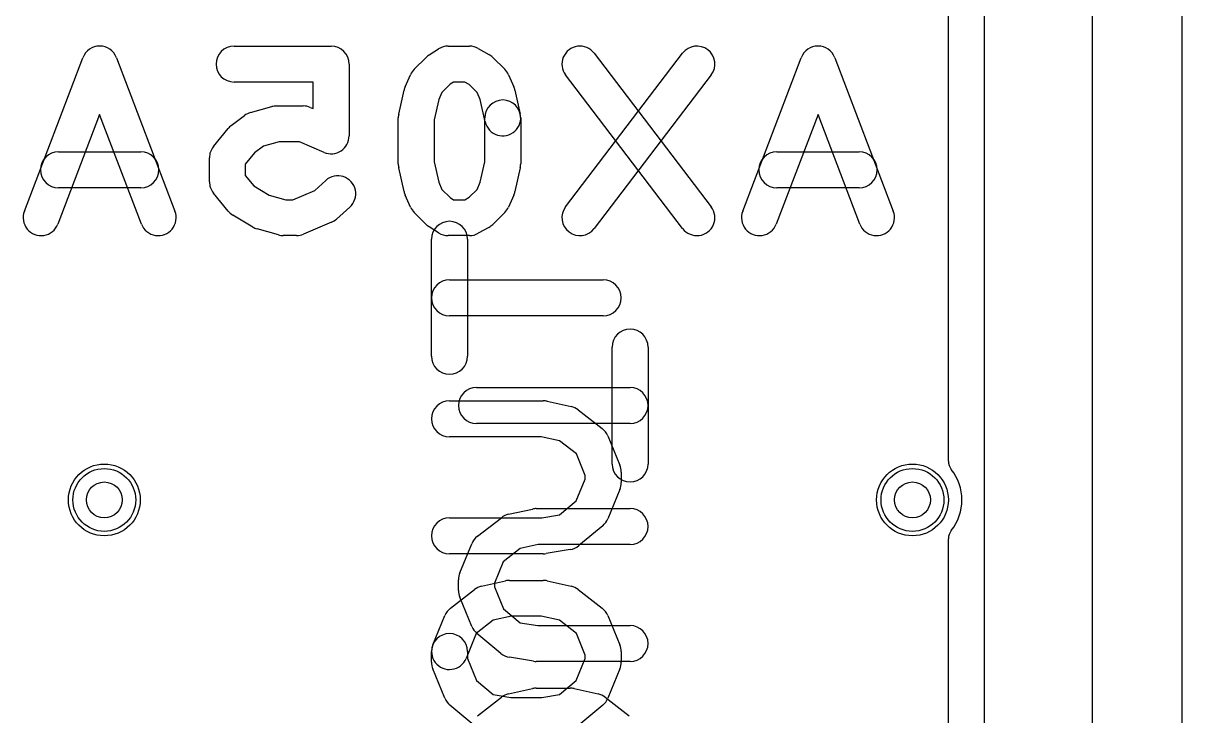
# Model space of a CAD drawing. Extents: x 0 to 20.5, y -0.5 to 20.
# Drawn here: x 14.05 to 20.5, y 8.8 to 12.66 of the extents above; entities that cross this region are included whole.
import ezdxf

# ---------------------------------------------------------------- set-up
doc = ezdxf.new("R2010")
doc.units = 0
for name, color, linetype in [('Hole', 1, 'CONTINUOUS'), ('L1', 3, 'CONTINUOUS'), ('L2', 3, 'CONTINUOUS'), ('L3', 3, 'CONTINUOUS'), ('L4', 3, 'CONTINUOUS'), ('Outline', 7, 'CONTINUOUS'), ('PartsSilk-A', 221, 'CONTINUOUS'), ('PartsSilk-B', 221, 'CONTINUOUS'), ('Resist-A', 2, 'CONTINUOUS'), ('Resist-B', 2, 'CONTINUOUS'), ('Silk-A', 140, 'CONTINUOUS'), ('Silk-B', 140, 'CONTINUOUS')]:
    doc.layers.add(name, color=color, linetype=linetype)

msp = doc.modelspace()

# ---------------------------------------------------------------- linework, layer by layer
at = {"layer": 'Hole'}
for centre in [(14.5, 10), (19, 10)]:
    msp.add_circle(centre, 0.1, dxfattribs=at)
at = {"layer": 'L1'}
msp.add_line((19.4, 14.53825), (19.4, 1.1), dxfattribs=at)
for centre in [(14.5, 10), (19, 10)]:
    msp.add_circle(centre, 0.2, dxfattribs=at)
at = {"layer": 'L2'}
msp.add_line((19.4, 14.53825), (19.4, 1.1), dxfattribs=at)
for centre in [(14.5, 10), (19, 10)]:
    msp.add_circle(centre, 0.2, dxfattribs=at)
at = {"layer": 'L3'}
msp.add_line((19.4, 14.53825), (19.4, 1.1), dxfattribs=at)
for centre in [(14.5, 10), (19, 10)]:
    msp.add_circle(centre, 0.2, dxfattribs=at)
at = {"layer": 'L4'}
msp.add_line((19.4, 14.53825), (19.4, 1.1), dxfattribs=at)
for centre in [(14.5, 10), (19, 10)]:
    msp.add_circle(centre, 0.2, dxfattribs=at)
at = {"layer": 'Outline'}
msp.add_line((20, 15), (20, 1), dxfattribs=at)
at = {"layer": 'PartsSilk-A'}
for p, q in [((16.32222, 10.8), (16.32222, 11.45185)), ((16.52222, 11.45185), (16.52222, 10.8)), ((16.42222, 11.22593), (17.27778, 11.22593)), ((17.27778, 11.02593), (16.42222, 11.02593)), ((16.42222, 10.55185), (16.94444, 10.55185)), ((16.96613, 10.54947), (17.09947, 10.51984)), ((17.13917, 10.50116), (17.2725, 10.39746)), ((16.93346, 10.35185), (16.42222, 10.35185)), ((17.03414, 10.32948), (16.93346, 10.35185)), ((17.12866, 10.25596), (17.03414, 10.32948)), ((17.30366, 10.35639), (17.37033, 10.19343)), ((17.17778, 10.1359), (17.12866, 10.25596)), ((17.17778, 10.11596), (17.17778, 10.1359)), ((17.37778, 10.15556), (17.37778, 10.0963)), ((17.12798, 9.99422), (17.17778, 10.11596)), ((17.37033, 10.05844), (17.30366, 9.89547)), ((17.03459, 9.9164), (17.12798, 9.99422)), ((16.42222, 9.9), (16.93616, 9.9)), ((16.93616, 9.9), (17.03459, 9.9164)), ((17.27513, 9.85651), (17.1418, 9.7454)), ((16.94444, 9.7), (16.42222, 9.7)), ((17.09422, 9.72358), (16.96088, 9.70136)), ((16.60053, 9.51984), (16.73387, 9.54947)), ((16.75556, 9.55185), (16.94444, 9.55185)), ((16.96613, 9.54947), (17.09947, 9.51984)), ((16.4275, 9.39746), (16.56083, 9.50116)), ((17.13917, 9.50116), (17.2725, 9.39746)), ((16.32967, 9.19343), (16.39634, 9.35639)), ((17.30366, 9.35639), (17.37033, 9.19343)), ((16.66586, 9.32948), (16.57134, 9.25596)), ((16.76654, 9.35185), (16.66586, 9.32948)), ((16.93346, 9.35185), (16.76654, 9.35185)), ((17.03414, 9.32948), (16.93346, 9.35185)), ((17.12866, 9.25596), (17.03414, 9.32948)), ((16.57134, 9.25596), (16.51477, 9.11769)), ((17.17778, 9.1359), (17.12866, 9.25596)), ((16.32222, 9.0963), (16.32222, 9.15556)), ((16.52222, 9.15556), (16.52222, 9.11596)), ((16.52222, 9.11596), (16.57202, 8.99422)), ((17.12798, 8.99422), (17.17778, 9.11596)), ((17.17778, 9.11596), (17.17778, 9.1359)), ((17.37778, 9.15556), (17.37778, 9.0963)), ((16.39634, 8.89547), (16.32967, 9.05844)), ((17.37033, 9.05844), (17.30366, 8.89547)), ((16.57202, 8.99422), (16.66541, 8.9164)), ((17.03459, 8.9164), (17.12798, 8.99422)), ((16.66541, 8.9164), (16.76384, 8.9)), ((16.93616, 8.9), (17.03459, 8.9164)), ((16.5582, 8.7454), (16.42487, 8.85651)), ((16.76384, 8.9), (16.93616, 8.9)), ((17.27513, 8.85651), (17.1418, 8.7454))]:
    msp.add_line(p, q, dxfattribs=at)
for centre, start, end in [((16.42222, 11.45185), 0, 180), ((16.42222, 11.12593), 90, -90), ((17.27778, 11.12593), -90, 90), ((16.42222, 10.8), 180, 0), ((16.42222, 10.45185), 90, -90), ((16.94444, 10.45185), 77.473057, 90), ((17.07778, 10.42222), 52.128534, 77.473057), ((17.21111, 10.31852), 22.253604, 52.128534), ((17.27778, 10.15556), 0, 22.253604), ((17.27778, 10.0963), -22.2483, 0), ((16.42222, 9.8), 90, -90), ((17.21111, 9.93333), -50.192962, -22.248301), ((17.07778, 9.82222), -80.537678, -50.192962), ((16.94444, 9.8), -90, -80.537678), ((16.75556, 9.45185), 90, 102.526943), ((16.94444, 9.45185), 77.473057, 90), ((16.62222, 9.42222), 102.526943, 127.871466), ((17.07778, 9.42222), 52.128534, 77.473057), ((16.48889, 9.31852), 127.871466, 157.746396), ((17.21111, 9.31852), 22.253604, 52.128534), ((16.42222, 9.15556), 0, 180), ((16.42222, 9.15556), 157.746396, -22.250393), ((17.27778, 9.15556), 0, 22.253604), ((16.42222, 9.0963), 180, -157.751699), ((17.27778, 9.0963), -22.2483, 0), ((16.48889, 8.93333), -157.7517, -129.807038), ((17.21111, 8.93333), -50.192962, -22.248301)]:
    msp.add_arc(centre, 0.1, start, end, dxfattribs=at)
at = {"layer": 'PartsSilk-B'}
for p, q in [((15.22222, 12.52778), (15.76296, 12.52778)), ((16.41481, 12.52778), (16.53333, 12.52778)), ((14.0547, 11.60782), (14.38062, 12.46338)), ((14.56752, 12.46338), (14.89345, 11.60782)), ((16.22559, 12.39849), (16.29225, 12.46515)), ((16.30888, 12.47855), (16.36073, 12.51189)), ((16.58236, 12.51493), (16.64162, 12.48159)), ((16.6633, 12.46516), (16.72997, 12.3985)), ((17.06861, 11.63282), (17.72046, 12.48838)), ((17.22769, 12.48838), (17.87954, 11.63282)), ((18.0547, 11.60782), (18.38062, 12.46338)), ((18.56752, 12.46338), (18.89345, 11.60782)), ((15.86296, 12.42778), (15.86296, 12.02778)), ((15.66296, 12.32778), (15.22222, 12.32778)), ((15.66296, 12.17943), (15.66296, 12.32778)), ((16.17529, 12.30172), (16.20492, 12.36839)), ((16.44419, 12.32778), (16.42608, 12.31614)), ((16.50713, 12.32778), (16.44419, 12.32778)), ((16.53159, 12.31402), (16.50713, 12.32778)), ((16.75064, 12.36839), (16.78027, 12.30172)), ((17.72046, 11.51162), (17.06861, 12.36718)), ((17.87954, 12.36718), (17.22769, 11.51162)), ((16.13942, 12.14947), (16.16905, 12.2828)), ((16.38014, 12.2702), (16.36212, 12.22964)), ((16.42608, 12.31614), (16.38014, 12.2702)), ((16.57542, 12.2702), (16.53159, 12.31402)), ((16.59344, 12.22964), (16.57542, 12.2702)), ((16.78651, 12.2828), (16.81614, 12.14947)), ((15.45926, 12.19444), (15.60741, 12.19444)), ((16.36212, 12.22964), (16.33704, 12.1168)), ((16.6209, 12.10609), (16.59344, 12.22964)), ((14.47407, 12.14688), (14.2416, 11.53662)), ((14.70655, 11.53662), (14.47407, 12.14688)), ((15.20667, 12.08556), (15.28074, 12.14111)), ((15.31367, 12.15738), (15.43219, 12.19071)), ((15.6468, 12.18636), (15.66296, 12.17943)), ((18.47407, 12.14688), (18.2416, 11.53662)), ((18.70655, 11.53662), (18.47407, 12.14688)), ((15.10767, 11.96873), (15.18915, 12.06873)), ((16.13704, 11.87222), (16.13704, 12.12778)), ((16.33704, 12.1168), (16.33704, 11.8832)), ((16.61852, 11.8832), (16.61852, 12.12778)), ((16.81852, 12.12778), (16.81852, 11.87222)), ((14.24444, 11.93889), (14.7037, 11.93889)), ((15.38579, 11.9699), (15.33646, 11.9329)), ((15.47305, 11.99444), (15.38579, 11.9699)), ((15.58689, 11.99444), (15.47305, 11.99444)), ((15.72357, 11.93586), (15.58689, 11.99444)), ((18.24444, 11.93889), (18.7037, 11.93889)), ((15.08519, 11.77222), (15.08519, 11.90556)), ((15.33646, 11.9329), (15.28519, 11.86998)), ((16.33704, 11.8832), (16.36212, 11.77036)), ((16.59344, 11.77036), (16.61852, 11.8832)), ((15.28519, 11.86998), (15.28519, 11.8078)), ((15.28519, 11.8078), (15.33313, 11.74896)), ((16.16905, 11.7172), (16.13942, 11.85053)), ((16.81614, 11.85053), (16.78651, 11.7172)), ((15.33313, 11.74896), (15.41775, 11.6982)), ((15.67133, 11.72429), (15.7331, 11.77989)), ((16.36212, 11.77036), (16.38014, 11.7298)), ((16.57542, 11.7298), (16.59344, 11.77036)), ((14.7037, 11.73889), (14.24444, 11.73889)), ((15.18915, 11.60905), (15.10767, 11.70905)), ((15.41775, 11.6982), (15.5101, 11.67222)), ((15.54984, 11.67222), (15.67133, 11.72429)), ((16.20492, 11.63161), (16.17529, 11.69828)), ((16.38014, 11.7298), (16.42608, 11.68386)), ((16.42608, 11.68386), (16.44419, 11.67222)), ((16.50713, 11.67222), (16.53159, 11.68598)), ((16.53159, 11.68598), (16.57542, 11.7298)), ((16.78027, 11.69828), (16.75064, 11.63161)), ((18.7037, 11.73889), (18.24444, 11.73889)), ((15.5101, 11.67222), (15.54984, 11.67222)), ((15.8669, 11.63123), (15.79283, 11.56456)), ((16.44419, 11.67222), (16.50713, 11.67222)), ((15.32633, 11.51981), (15.21522, 11.58647)), ((16.29225, 11.53485), (16.22559, 11.60151)), ((16.72997, 11.6015), (16.6633, 11.53484)), ((15.46922, 11.47596), (15.3507, 11.5093)), ((15.76532, 11.54698), (15.60976, 11.48031)), ((16.36073, 11.48811), (16.30888, 11.52145)), ((16.64162, 11.51841), (16.58236, 11.48507)), ((15.57037, 11.47222), (15.4963, 11.47222)), ((16.53333, 11.47222), (16.41481, 11.47222)), ((17.32778, 10.2), (17.32778, 10.85185)), ((17.52778, 10.85185), (17.52778, 10.2)), ((16.57222, 10.62593), (17.42778, 10.62593)), ((17.42778, 10.42593), (16.57222, 10.42593)), ((16.75053, 9.91984), (16.88387, 9.94947)), ((16.90556, 9.95185), (17.42778, 9.95185)), ((16.5775, 9.79746), (16.71083, 9.90116)), ((16.47967, 9.59343), (16.54634, 9.75639)), ((16.91654, 9.75185), (16.81586, 9.72948)), ((17.42778, 9.75185), (16.91654, 9.75185)), ((16.81586, 9.72948), (16.72134, 9.65596)), ((16.72134, 9.65596), (16.67222, 9.5359)), ((16.47222, 9.4963), (16.47222, 9.55556)), ((16.67222, 9.5359), (16.67222, 9.51596)), ((16.67222, 9.51596), (16.72202, 9.39422)), ((16.54634, 9.29547), (16.47967, 9.45844)), ((16.72202, 9.39422), (16.81541, 9.3164)), ((16.81541, 9.3164), (16.91384, 9.3)), ((16.91384, 9.3), (17.42778, 9.3)), ((16.7082, 9.1454), (16.57487, 9.25651)), ((16.88912, 9.10136), (16.75578, 9.12358)), ((17.42778, 9.1), (16.90556, 9.1)), ((16.75053, 8.91984), (16.88387, 8.94947)), ((16.90556, 8.95185), (17.09444, 8.95185)), ((17.11613, 8.94947), (17.24947, 8.91984)), ((16.5775, 8.79746), (16.71083, 8.90116)), ((17.28917, 8.90116), (17.4225, 8.79746))]:
    msp.add_line(p, q, dxfattribs=at)
for centre, start, end in [((14.47407, 12.42778), 20.854458, 159.145542), ((15.22222, 12.42778), 90, -90), ((15.76296, 12.42778), 0, 90), ((16.41481, 12.42778), 90, 122.741369), ((16.53333, 12.42778), 60.638189, 90), ((17.14815, 12.42778), 37.30308, -142.696274), ((17.8, 12.42778), -37.30308, 142.696274), ((18.47407, 12.42778), 20.854458, 159.145542), ((16.36296, 12.39444), 122.739702, 135), ((16.59259, 12.39444), 45.004051, 60.637656), ((16.2963, 12.32778), 135, 156.038308), ((16.65926, 12.32778), 23.960744, 45.004297), ((16.26667, 12.26111), 156.039256, 167.470737), ((16.68889, 12.26111), 12.526943, 23.961692), ((15.45926, 12.09444), 90, 105.705363), ((15.60741, 12.09444), 66.803666, 90), ((16.71852, 12.12778), 0, 180), ((15.34074, 12.06111), 105.705363, 126.869898), ((16.23704, 12.12778), 167.473057, 180), ((16.71852, 12.12778), -167.473057, 12.529263), ((15.26667, 12.00556), 126.869898, 140.823874), ((15.76296, 12.02778), -113.196334, 0), ((14.24444, 11.83889), 90, -90), ((14.7037, 11.83889), -90, 90), ((15.18519, 11.90556), 140.823874, 180), ((18.24444, 11.83889), 90, -90), ((18.7037, 11.83889), -90, 90), ((16.23704, 11.87222), 180, -167.470737), ((16.71852, 11.87222), -12.526943, 0), ((15.18519, 11.77222), 180, -140.823874), ((15.8, 11.70556), -48.01151, 131.990204), ((16.26667, 11.73889), -167.473057, -156.038308), ((16.68889, 11.73889), -23.960744, -12.529263), ((16.2963, 11.67222), -156.039256, -135), ((16.65926, 11.67222), -45.004051, -23.961692), ((17.14815, 11.57222), 142.69692, -37.303726), ((17.8, 11.57222), -142.69692, 37.303726), ((14.14815, 11.57222), 159.145542, -20.854012), ((14.8, 11.57222), -159.145542, 20.854597), ((15.26667, 11.67222), -140.823874, -120.963757), ((15.72593, 11.63889), -66.801409, -48.01151), ((18.14815, 11.57222), 159.145542, -20.854012), ((18.8, 11.57222), -159.145542, 20.854597), ((15.37778, 11.60556), -120.963757, -105.71243), ((16.36296, 11.60556), -135, -122.741369), ((16.41481, 11.57222), -122.739702, -90), ((16.53333, 11.57222), -90, -60.637656), ((16.59259, 11.60556), -60.638189, -45.004297), ((15.4963, 11.57222), -105.71243, -90), ((15.57037, 11.57222), -90, -66.80141), ((17.42778, 10.85185), 0, 180), ((16.57222, 10.52593), 90, -90), ((17.42778, 10.52593), -90, 90), ((17.42778, 10.2), 180, 0), ((16.90556, 9.85185), 90, 102.528353), ((17.42778, 9.85185), -90, 90), ((16.77222, 9.82222), 102.526943, 127.874686), ((16.63889, 9.71852), 127.871466, 157.749607), ((16.57222, 9.55556), 157.746396, 180), ((16.57222, 9.4963), 180, -157.750839), ((16.63889, 9.33333), -157.7517, -129.805994), ((17.42778, 9.2), -90, 90), ((16.77222, 9.22222), -129.807038, -99.460929), ((16.90556, 9.2), -99.462322, -90), ((16.77222, 8.82222), 102.526943, 127.874686), ((16.90556, 8.85185), 90, 102.528353), ((17.09444, 8.85185), 77.473057, 90), ((17.22778, 8.82222), 52.128534, 77.471647)]:
    msp.add_arc(centre, 0.1, start, end, dxfattribs=at)
at = {"layer": 'Resist-A'}
for centre in [(14.5, 10), (19, 10)]:
    msp.add_circle(centre, 0.175, dxfattribs=at)
at = {"layer": 'Resist-B'}
for centre in [(14.5, 10), (19, 10)]:
    msp.add_circle(centre, 0.175, dxfattribs=at)
at = {"layer": 'Silk-A'}
for p, q in [((20.5, 14.425), (20.5, -0.425)), ((19.2, 10.21651), (19.2, 12.78349)), ((16.32222, 10.8), (16.32222, 11.45185)), ((16.52222, 11.45185), (16.52222, 10.8)), ((16.42222, 11.22593), (17.27778, 11.22593)), ((17.27778, 11.02593), (16.42222, 11.02593)), ((16.42222, 10.55185), (16.94444, 10.55185)), ((16.96613, 10.54947), (17.09947, 10.51984)), ((17.13917, 10.50116), (17.2725, 10.39746)), ((16.93346, 10.35185), (16.42222, 10.35185)), ((17.03414, 10.32948), (16.93346, 10.35185)), ((17.12866, 10.25596), (17.03414, 10.32948)), ((17.30366, 10.35639), (17.37033, 10.19343)), ((17.17778, 10.1359), (17.12866, 10.25596)), ((17.17778, 10.11596), (17.17778, 10.1359)), ((17.37778, 10.15556), (17.37778, 10.0963)), ((17.12798, 9.99422), (17.17778, 10.11596)), ((17.37033, 10.05844), (17.30366, 9.89547)), ((17.03459, 9.9164), (17.12798, 9.99422)), ((16.42222, 9.9), (16.93616, 9.9)), ((16.93616, 9.9), (17.03459, 9.9164)), ((17.27513, 9.85651), (17.1418, 9.7454)), ((19.2, 7.21651), (19.2, 9.78349)), ((16.94444, 9.7), (16.42222, 9.7)), ((17.09422, 9.72358), (16.96088, 9.70136)), ((16.60053, 9.51984), (16.73387, 9.54947)), ((16.75556, 9.55185), (16.94444, 9.55185)), ((16.96613, 9.54947), (17.09947, 9.51984)), ((16.4275, 9.39746), (16.56083, 9.50116)), ((17.13917, 9.50116), (17.2725, 9.39746)), ((16.32967, 9.19343), (16.39634, 9.35639)), ((17.30366, 9.35639), (17.37033, 9.19343)), ((16.66586, 9.32948), (16.57134, 9.25596)), ((16.76654, 9.35185), (16.66586, 9.32948)), ((16.93346, 9.35185), (16.76654, 9.35185)), ((17.03414, 9.32948), (16.93346, 9.35185)), ((17.12866, 9.25596), (17.03414, 9.32948)), ((16.57134, 9.25596), (16.51477, 9.11769)), ((17.17778, 9.1359), (17.12866, 9.25596)), ((16.32222, 9.0963), (16.32222, 9.15556)), ((16.52222, 9.15556), (16.52222, 9.11596)), ((16.52222, 9.11596), (16.57202, 8.99422)), ((17.12798, 8.99422), (17.17778, 9.11596)), ((17.17778, 9.11596), (17.17778, 9.1359)), ((17.37778, 9.15556), (17.37778, 9.0963)), ((16.39634, 8.89547), (16.32967, 9.05844)), ((17.37033, 9.05844), (17.30366, 8.89547)), ((16.57202, 8.99422), (16.66541, 8.9164)), ((17.03459, 8.9164), (17.12798, 8.99422)), ((16.66541, 8.9164), (16.76384, 8.9)), ((16.93616, 8.9), (17.03459, 8.9164)), ((16.5582, 8.7454), (16.42487, 8.85651)), ((16.76384, 8.9), (16.93616, 8.9)), ((17.27513, 8.85651), (17.1418, 8.7454))]:
    msp.add_line(p, q, dxfattribs=at)
for centre, radius, start, end in [((16.42222, 11.45185), 0.1, 0, 180), ((16.42222, 11.12593), 0.1, 90, -90), ((17.27778, 11.12593), 0.1, -90, 90), ((16.42222, 10.8), 0.1, 180, 0), ((16.42222, 10.45185), 0.1, 90, -90), ((16.94444, 10.45185), 0.1, 77.473057, 90), ((17.07778, 10.42222), 0.1, 52.128534, 77.473057), ((17.21111, 10.31852), 0.1, 22.253604, 52.128534), ((19.275, 10.21651), 0.075, 180, -141.783994), ((17.27778, 10.15556), 0.1, 0, 22.253604), ((19, 10), 0.275, -38.213046, 38.213046), ((17.27778, 10.0963), 0.1, -22.2483, 0), ((16.42222, 9.8), 0.1, 90, -90), ((17.21111, 9.93333), 0.1, -50.192962, -22.248301), ((19.275, 9.78349), 0.075, 141.783994, 180), ((17.07778, 9.82222), 0.1, -80.537678, -50.192962), ((16.94444, 9.8), 0.1, -90, -80.537678), ((16.75556, 9.45185), 0.1, 90, 102.526943), ((16.94444, 9.45185), 0.1, 77.473057, 90), ((16.62222, 9.42222), 0.1, 102.526943, 127.871466), ((17.07778, 9.42222), 0.1, 52.128534, 77.473057), ((16.48889, 9.31852), 0.1, 127.871466, 157.746396), ((17.21111, 9.31852), 0.1, 22.253604, 52.128534), ((16.42222, 9.15556), 0.1, 0, 180), ((16.42222, 9.15556), 0.1, 157.746396, -22.250393), ((17.27778, 9.15556), 0.1, 0, 22.253604), ((16.42222, 9.0963), 0.1, 180, -157.751699), ((17.27778, 9.0963), 0.1, -22.2483, 0), ((16.48889, 8.93333), 0.1, -157.7517, -129.807038), ((17.21111, 8.93333), 0.1, -50.192962, -22.248301)]:
    msp.add_arc(centre, radius, start, end, dxfattribs=at)
at = {"layer": 'Silk-B'}
for p, q in [((15.22222, 12.52778), (15.76296, 12.52778)), ((16.41481, 12.52778), (16.53333, 12.52778)), ((14.0547, 11.60782), (14.38062, 12.46338)), ((14.56752, 12.46338), (14.89345, 11.60782)), ((16.22559, 12.39849), (16.29225, 12.46515)), ((16.30888, 12.47855), (16.36073, 12.51189)), ((16.58236, 12.51493), (16.64162, 12.48159)), ((16.6633, 12.46516), (16.72997, 12.3985)), ((17.06861, 11.63282), (17.72046, 12.48838)), ((17.22769, 12.48838), (17.87954, 11.63282)), ((18.0547, 11.60782), (18.38062, 12.46338)), ((18.56752, 12.46338), (18.89345, 11.60782)), ((15.86296, 12.42778), (15.86296, 12.02778)), ((15.66296, 12.32778), (15.22222, 12.32778)), ((15.66296, 12.17943), (15.66296, 12.32778)), ((16.17529, 12.30172), (16.20492, 12.36839)), ((16.44419, 12.32778), (16.42608, 12.31614)), ((16.50713, 12.32778), (16.44419, 12.32778)), ((16.53159, 12.31402), (16.50713, 12.32778)), ((16.75064, 12.36839), (16.78027, 12.30172)), ((17.72046, 11.51162), (17.06861, 12.36718)), ((17.87954, 12.36718), (17.22769, 11.51162)), ((16.13942, 12.14947), (16.16905, 12.2828)), ((16.38014, 12.2702), (16.36212, 12.22964)), ((16.42608, 12.31614), (16.38014, 12.2702)), ((16.57542, 12.2702), (16.53159, 12.31402)), ((16.59344, 12.22964), (16.57542, 12.2702)), ((16.78651, 12.2828), (16.81614, 12.14947)), ((15.45926, 12.19444), (15.60741, 12.19444)), ((16.36212, 12.22964), (16.33704, 12.1168)), ((16.6209, 12.10609), (16.59344, 12.22964)), ((14.47407, 12.14688), (14.2416, 11.53662)), ((14.70655, 11.53662), (14.47407, 12.14688)), ((15.20667, 12.08556), (15.28074, 12.14111)), ((15.31367, 12.15738), (15.43219, 12.19071)), ((15.6468, 12.18636), (15.66296, 12.17943)), ((18.47407, 12.14688), (18.2416, 11.53662)), ((18.70655, 11.53662), (18.47407, 12.14688)), ((15.10767, 11.96873), (15.18915, 12.06873)), ((16.13704, 11.87222), (16.13704, 12.12778)), ((16.33704, 12.1168), (16.33704, 11.8832)), ((16.61852, 11.8832), (16.61852, 12.12778)), ((16.81852, 12.12778), (16.81852, 11.87222)), ((14.24444, 11.93889), (14.7037, 11.93889)), ((15.38579, 11.9699), (15.33646, 11.9329)), ((15.47305, 11.99444), (15.38579, 11.9699)), ((15.58689, 11.99444), (15.47305, 11.99444)), ((15.72357, 11.93586), (15.58689, 11.99444)), ((18.24444, 11.93889), (18.7037, 11.93889)), ((15.08519, 11.77222), (15.08519, 11.90556)), ((15.33646, 11.9329), (15.28519, 11.86998)), ((16.33704, 11.8832), (16.36212, 11.77036)), ((16.59344, 11.77036), (16.61852, 11.8832)), ((15.28519, 11.86998), (15.28519, 11.8078)), ((15.28519, 11.8078), (15.33313, 11.74896)), ((16.16905, 11.7172), (16.13942, 11.85053)), ((16.81614, 11.85053), (16.78651, 11.7172)), ((15.33313, 11.74896), (15.41775, 11.6982)), ((15.67133, 11.72429), (15.7331, 11.77989)), ((16.36212, 11.77036), (16.38014, 11.7298)), ((16.57542, 11.7298), (16.59344, 11.77036)), ((14.7037, 11.73889), (14.24444, 11.73889)), ((15.18915, 11.60905), (15.10767, 11.70905)), ((15.41775, 11.6982), (15.5101, 11.67222)), ((15.54984, 11.67222), (15.67133, 11.72429)), ((16.20492, 11.63161), (16.17529, 11.69828)), ((16.38014, 11.7298), (16.42608, 11.68386)), ((16.42608, 11.68386), (16.44419, 11.67222)), ((16.50713, 11.67222), (16.53159, 11.68598)), ((16.53159, 11.68598), (16.57542, 11.7298)), ((16.78027, 11.69828), (16.75064, 11.63161)), ((18.7037, 11.73889), (18.24444, 11.73889)), ((15.5101, 11.67222), (15.54984, 11.67222)), ((15.8669, 11.63123), (15.79283, 11.56456)), ((16.44419, 11.67222), (16.50713, 11.67222)), ((15.32633, 11.51981), (15.21522, 11.58647)), ((16.29225, 11.53485), (16.22559, 11.60151)), ((16.72997, 11.6015), (16.6633, 11.53484)), ((15.46922, 11.47596), (15.3507, 11.5093)), ((15.76532, 11.54698), (15.60976, 11.48031)), ((16.36073, 11.48811), (16.30888, 11.52145)), ((16.64162, 11.51841), (16.58236, 11.48507)), ((15.57037, 11.47222), (15.4963, 11.47222)), ((16.53333, 11.47222), (16.41481, 11.47222)), ((17.32778, 10.2), (17.32778, 10.85185)), ((17.52778, 10.85185), (17.52778, 10.2)), ((16.57222, 10.62593), (17.42778, 10.62593)), ((17.42778, 10.42593), (16.57222, 10.42593)), ((16.75053, 9.91984), (16.88387, 9.94947)), ((16.90556, 9.95185), (17.42778, 9.95185)), ((16.5775, 9.79746), (16.71083, 9.90116)), ((16.47967, 9.59343), (16.54634, 9.75639)), ((16.91654, 9.75185), (16.81586, 9.72948)), ((17.42778, 9.75185), (16.91654, 9.75185)), ((16.81586, 9.72948), (16.72134, 9.65596)), ((16.72134, 9.65596), (16.67222, 9.5359)), ((16.47222, 9.4963), (16.47222, 9.55556)), ((16.67222, 9.5359), (16.67222, 9.51596)), ((16.67222, 9.51596), (16.72202, 9.39422)), ((16.54634, 9.29547), (16.47967, 9.45844)), ((16.72202, 9.39422), (16.81541, 9.3164)), ((16.81541, 9.3164), (16.91384, 9.3)), ((16.91384, 9.3), (17.42778, 9.3)), ((16.7082, 9.1454), (16.57487, 9.25651)), ((16.88912, 9.10136), (16.75578, 9.12358)), ((17.42778, 9.1), (16.90556, 9.1)), ((16.75053, 8.91984), (16.88387, 8.94947)), ((16.90556, 8.95185), (17.09444, 8.95185)), ((17.11613, 8.94947), (17.24947, 8.91984)), ((16.5775, 8.79746), (16.71083, 8.90116)), ((17.28917, 8.90116), (17.4225, 8.79746))]:
    msp.add_line(p, q, dxfattribs=at)
for centre, start, end in [((14.47407, 12.42778), 20.854458, 159.145542), ((15.22222, 12.42778), 90, -90), ((15.76296, 12.42778), 0, 90), ((16.41481, 12.42778), 90, 122.741369), ((16.53333, 12.42778), 60.638189, 90), ((17.14815, 12.42778), 37.30308, -142.696274), ((17.8, 12.42778), -37.30308, 142.696274), ((18.47407, 12.42778), 20.854458, 159.145542), ((16.36296, 12.39444), 122.739702, 135), ((16.59259, 12.39444), 45.004051, 60.637656), ((16.2963, 12.32778), 135, 156.038308), ((16.65926, 12.32778), 23.960744, 45.004297), ((16.26667, 12.26111), 156.039256, 167.470737), ((16.68889, 12.26111), 12.526943, 23.961692), ((15.45926, 12.09444), 90, 105.705363), ((15.60741, 12.09444), 66.803666, 90), ((16.71852, 12.12778), 0, 180), ((15.34074, 12.06111), 105.705363, 126.869898), ((16.23704, 12.12778), 167.473057, 180), ((16.71852, 12.12778), -167.473057, 12.529263), ((15.26667, 12.00556), 126.869898, 140.823874), ((15.76296, 12.02778), -113.196334, 0), ((14.24444, 11.83889), 90, -90), ((14.7037, 11.83889), -90, 90), ((15.18519, 11.90556), 140.823874, 180), ((18.24444, 11.83889), 90, -90), ((18.7037, 11.83889), -90, 90), ((16.23704, 11.87222), 180, -167.470737), ((16.71852, 11.87222), -12.526943, 0), ((15.18519, 11.77222), 180, -140.823874), ((15.8, 11.70556), -48.01151, 131.990204), ((16.26667, 11.73889), -167.473057, -156.038308), ((16.68889, 11.73889), -23.960744, -12.529263), ((16.2963, 11.67222), -156.039256, -135), ((16.65926, 11.67222), -45.004051, -23.961692), ((17.14815, 11.57222), 142.69692, -37.303726), ((17.8, 11.57222), -142.69692, 37.303726), ((14.14815, 11.57222), 159.145542, -20.854012), ((14.8, 11.57222), -159.145542, 20.854597), ((15.26667, 11.67222), -140.823874, -120.963757), ((15.72593, 11.63889), -66.801409, -48.01151), ((18.14815, 11.57222), 159.145542, -20.854012), ((18.8, 11.57222), -159.145542, 20.854597), ((15.37778, 11.60556), -120.963757, -105.71243), ((16.36296, 11.60556), -135, -122.741369), ((16.41481, 11.57222), -122.739702, -90), ((16.53333, 11.57222), -90, -60.637656), ((16.59259, 11.60556), -60.638189, -45.004297), ((15.4963, 11.57222), -105.71243, -90), ((15.57037, 11.57222), -90, -66.80141), ((17.42778, 10.85185), 0, 180), ((16.57222, 10.52593), 90, -90), ((17.42778, 10.52593), -90, 90), ((17.42778, 10.2), 180, 0), ((16.90556, 9.85185), 90, 102.528353), ((17.42778, 9.85185), -90, 90), ((16.77222, 9.82222), 102.526943, 127.874686), ((16.63889, 9.71852), 127.871466, 157.749607), ((16.57222, 9.55556), 157.746396, 180), ((16.57222, 9.4963), 180, -157.750839), ((16.63889, 9.33333), -157.7517, -129.805994), ((17.42778, 9.2), -90, 90), ((16.77222, 9.22222), -129.807038, -99.460929), ((16.90556, 9.2), -99.462322, -90), ((16.77222, 8.82222), 102.526943, 127.874686), ((16.90556, 8.85185), 90, 102.528353), ((17.09444, 8.85185), 77.473057, 90), ((17.22778, 8.82222), 52.128534, 77.471647)]:
    msp.add_arc(centre, 0.1, start, end, dxfattribs=at)

doc.saveas('drawing.dxf')
